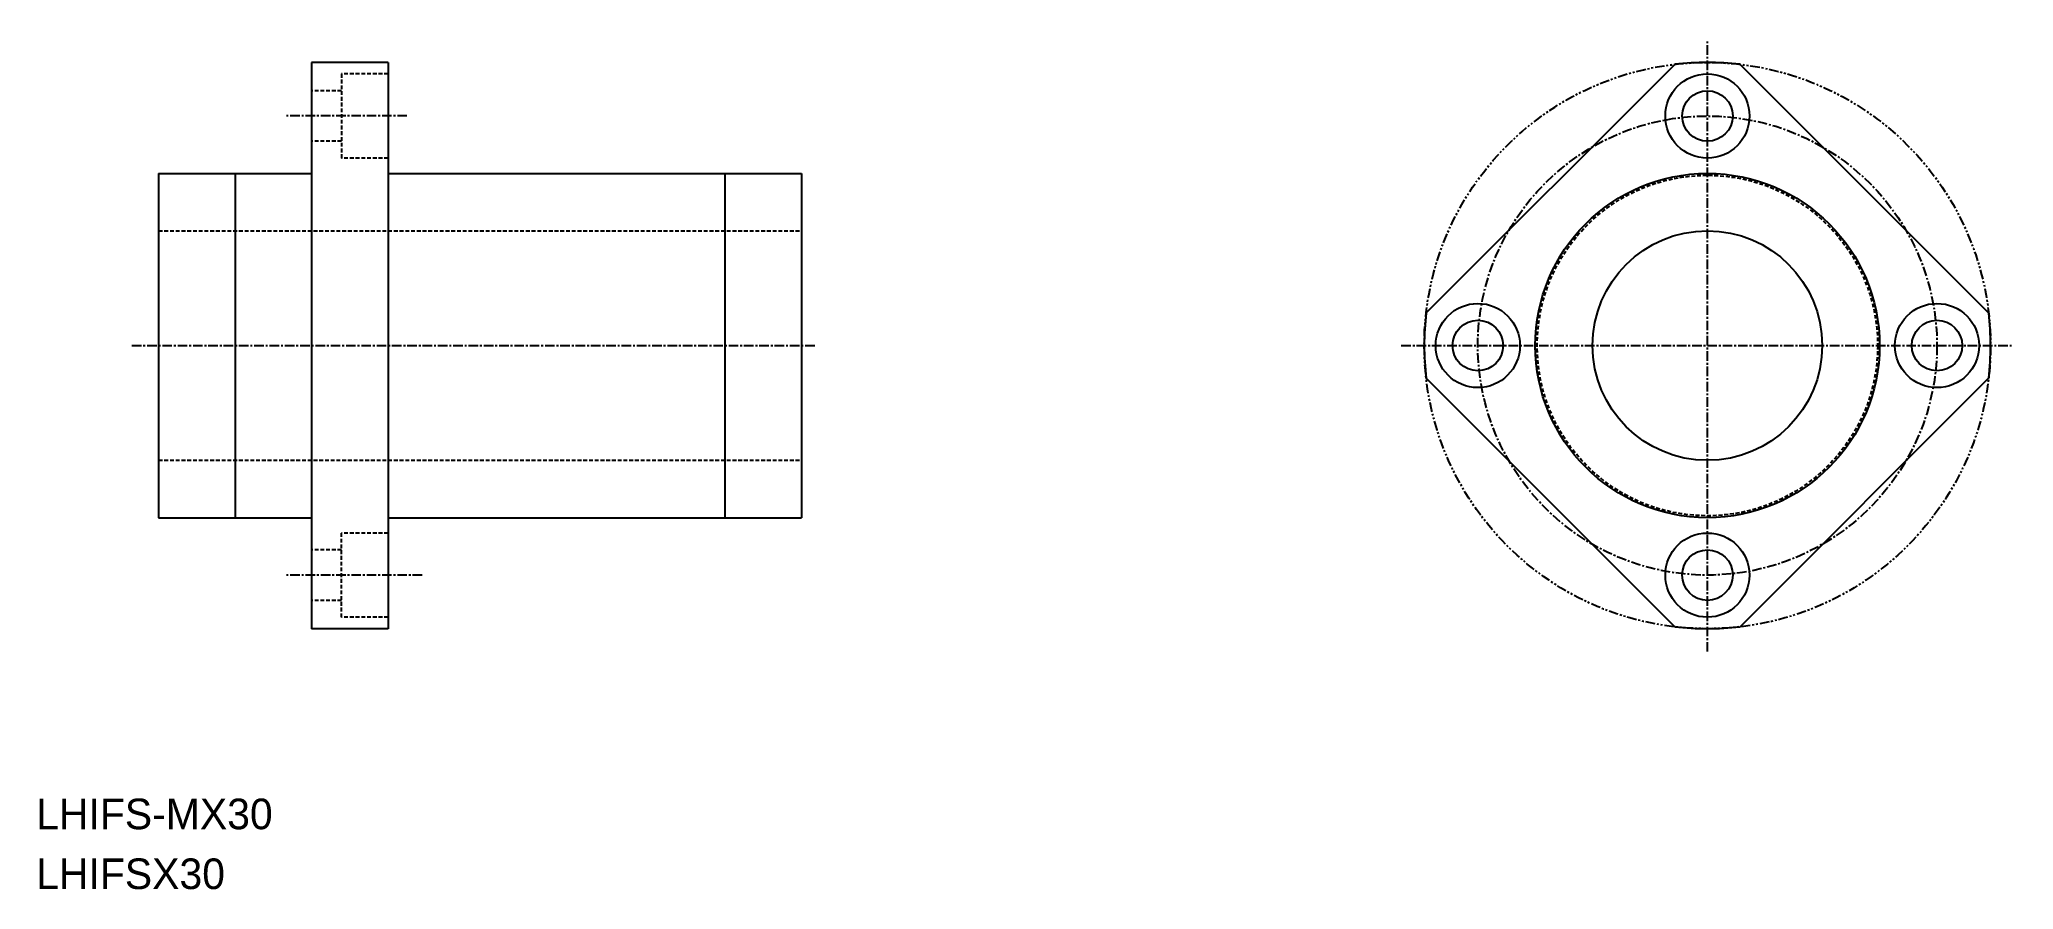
# Model space of a CAD drawing. Extents: x 141 to 399, y 125 to 236.
import ezdxf

# ---------------------------------------------------------------- set-up
doc = ezdxf.new("R2010")
doc.units = 0
for name, pattern in [('CENTER', [2, 1.25, -0.25, 0.25, -0.25]), ('DASHED', [0.75, 0.5, -0.25]), ('PHANTOM', [2.5, 1.25, -0.25, 0.25, -0.25, 0.25, -0.25])]:
    doc.linetypes.add(name, pattern=pattern)
doc.layers.get('0').update_dxf_attribs({"linetype": 'CONTINUOUS'})
doc.layers.add('CENTER', color=1, linetype='CENTER')

msp = doc.modelspace()

# ---------------------------------------------------------------- linework, layer by layer
at = {"color": 7, "linetype": 'CONTINUOUS'}
for p, q in [((186.46, 232.64), (176.46, 232.64)), ((176.46, 232.64), (176.46, 158.64)), ((186.46, 232.64), (186.46, 158.64)), ((354.6, 232.39), (322.11, 199.9)), ((395.61, 199.9), (363.12, 232.39)), ((156.46, 218.14), (156.46, 173.14)), ((156.46, 218.14), (176.46, 218.14)), ((166.46, 218.14), (166.46, 173.14)), ((186.46, 218.14), (240.46, 218.14)), ((230.46, 218.14), (230.46, 173.14)), ((240.46, 218.14), (240.46, 173.14)), ((354.6, 158.89), (322.11, 191.38)), ((395.61, 191.38), (363.12, 158.89)), ((156.46, 173.14), (176.46, 173.14)), ((186.46, 173.14), (240.46, 173.14)), ((186.46, 158.64), (176.46, 158.64))]:
    msp.add_line(p, q, dxfattribs=at)
at = {"color": 3, "linetype": 'DASHED'}
for p, q in [((186.46, 231.14), (180.36, 231.14)), ((180.36, 231.14), (180.36, 220.14)), ((180.36, 228.94), (176.46, 228.94)), ((180.36, 222.34), (176.46, 222.34)), ((186.46, 220.14), (180.36, 220.14)), ((156.46, 210.64), (240.46, 210.64)), ((156.46, 180.64), (240.46, 180.64)), ((180.36, 160.14), (180.36, 171.14)), ((186.46, 171.14), (180.36, 171.14)), ((180.36, 168.94), (176.46, 168.94)), ((180.36, 162.34), (176.46, 162.34)), ((186.46, 160.14), (180.36, 160.14))]:
    msp.add_line(p, q, dxfattribs=at)
at = {"color": 3, "linetype": 'PHANTOM'}
msp.add_circle((358.86, 195.64), 37, dxfattribs=at)
at = {"color": 7, "linetype": 'CONTINUOUS'}
for centre, radius in [((358.86, 225.64), 5.5), ((358.86, 225.64), 3.3), ((358.86, 195.64), 22.5), ((358.86, 195.64), 15), ((328.86, 195.64), 5.5), ((328.86, 195.64), 3.3), ((388.86, 195.64), 5.5), ((388.86, 195.64), 3.3), ((358.86, 165.64), 5.5), ((358.86, 165.64), 3.3)]:
    msp.add_circle(centre, radius, dxfattribs=at)
at = {"color": 3, "linetype": 'DASHED'}
msp.add_circle((358.86, 195.64), 22.25, dxfattribs=at)
at = {"color": 7, "linetype": 'CONTINUOUS'}
for start, end in [(83.3917, 96.6083), (173.3917, 186.6083), (353.3917, 6.6083), (263.3917, 276.6083)]:
    msp.add_arc((358.86, 195.64), 37, start, end, dxfattribs=at)
at = {"layer": 'CENTER', "color": 1, "linetype": 'CENTER'}
for p, q in [((358.86, 155.64), (358.86, 235.64)), ((188.91, 225.64), (172.91, 225.64)), ((152.96, 195.64), (242.46, 195.64)), ((318.86, 195.64), (398.86, 195.64)), ((190.91, 165.64), (172.91, 165.64))]:
    msp.add_line(p, q, dxfattribs=at)
msp.add_circle((358.86, 195.64), 30, dxfattribs=at)

# ---------------------------------------------------------------- texts
at = {"color": 7, "linetype": 'CONTINUOUS'}
for s, p in [('LHIFS-MX30', (140.46, 132.43)), ('LHIFSX30', (140.46, 124.61))]:
    msp.add_text(s, height=4, dxfattribs=at).set_placement(p)

doc.saveas('drawing.dxf')
